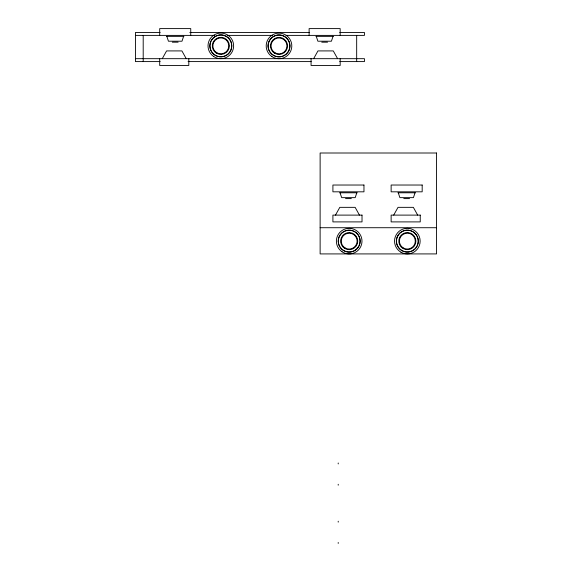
<?xml version="1.0" encoding="UTF-8"?>
<svg xmlns="http://www.w3.org/2000/svg" width="572" height="572" viewBox="0 0 572 572"><rect width="100%" height="100%" fill="white"/><g stroke="black" fill="none" stroke-linecap="round" stroke-linejoin="round"><path stroke-width="0.86" d="M183.598 36.365L181.989 41.213L168.447 41.213L166.838 36.365M333.026 36.365L331.424 41.213L317.882 41.213L316.273 36.365M356.814 192.785L355.205 197.64L341.663 197.64L340.054 192.785M415.036 192.785L413.427 197.64L399.885 197.64L398.276 192.785M162.262 58.68L166.581 50.915L181.91 50.915L186.236 58.68M313.635 58.68L317.953 50.915L333.283 50.915L337.609 58.68M335.478 215.108L339.804 207.343L355.133 207.343L359.452 215.108M393.693 215.108L398.019 207.343L413.349 207.343L417.674 215.108M160.167 32.482L135.435 32.482L135.435 61.59L160.167 61.59M189.79 32.482L309.33 32.482M339.704 32.482L364.435 32.482L364.435 35.392L286.107 35.392M135.435 35.392L214.65 35.392M227.155 35.392L272.708 35.392M166.495 36.365L183.948 36.365M315.923 36.365L333.376 36.365M172.322 42.185L178.114 42.185M321.757 42.185L327.549 42.185M135.435 58.68L364.435 58.68L364.435 61.59L339.704 61.59M188.066 61.59L311.175 61.59M339.711 192.785L357.164 192.785M397.926 192.785L415.379 192.785M345.538 198.606L351.33 198.606M403.761 198.606L409.552 198.606M320.127 227.72L436.565 227.72M356.671 35.392L356.671 61.59M340.176 35.392L340.176 28.6L309.123 28.6L309.123 35.392M340.176 58.68L340.176 65.473L311.068 65.473L311.068 58.68M338.216 463.005L338.216 463.913M338.216 484.277L338.216 485.178M338.216 521.228L338.216 522.129M338.216 542.492L338.216 543.4M190.741 35.392L190.741 28.6L159.695 28.6L159.695 35.392M188.803 58.68L188.803 65.473L159.695 65.473L159.695 58.68M143.2 35.392L143.2 61.59M436.565 153.003L320.127 153.003L320.127 253.918L436.565 253.918L436.565 153.003M363.964 185.028L332.911 185.028L332.911 191.82L363.964 191.82L363.964 185.028M422.179 185.028L391.134 185.028L391.134 191.82L422.179 191.82L422.179 185.028M362.019 215.108L332.911 215.108L332.911 221.9L362.019 221.9L362.019 215.108M420.241 215.108L391.134 215.108L391.134 221.9L420.241 221.9L420.241 215.108M401.901 250.522A10.868 10.868 0 0 0 418.211 241.105A10.868 10.868 0 0 0 401.901 231.696A10.868 10.868 0 0 0 401.901 250.522M403.067 248.505A8.537 8.537 0 0 0 415.88 241.105A8.537 8.537 0 0 0 403.067 233.712A8.537 8.537 0 0 0 403.067 248.505M400.936 252.202A12.813 12.813 0 0 0 420.148 241.105A12.813 12.813 0 0 0 400.936 230.015A12.813 12.813 0 0 0 400.936 252.202M401.83 250.643A11.011 11.011 0 0 0 418.346 241.105A11.011 11.011 0 0 0 401.83 231.574A11.011 11.011 0 0 0 401.83 250.643M403.36 247.998A7.958 7.958 0 0 0 415.293 241.105A7.958 7.958 0 0 0 403.36 234.22A7.958 7.958 0 0 0 403.36 247.998M343.743 250.543A10.868 10.868 0 0 0 360.053 241.127A10.868 10.868 0 0 0 343.743 231.717A10.868 10.868 0 0 0 343.743 250.543M344.909 248.527A8.537 8.537 0 0 0 357.722 241.127A8.537 8.537 0 0 0 344.909 233.733A8.537 8.537 0 0 0 344.909 248.527M342.092 251.802A12.813 12.813 0 0 0 361.969 241.935A12.813 12.813 0 0 0 343.486 229.658A12.813 12.813 0 0 0 342.092 251.802M343.672 250.665A11.011 11.011 0 0 0 360.188 241.127A11.011 11.011 0 0 0 343.672 231.596A11.011 11.011 0 0 0 343.672 250.665M345.202 248.019A7.958 7.958 0 0 0 357.135 241.127A7.958 7.958 0 0 0 345.202 234.241A7.958 7.958 0 0 0 345.202 248.019M215.387 55.284A10.868 10.868 0 0 0 231.696 45.867A10.868 10.868 0 0 0 215.387 36.458A10.868 10.868 0 0 0 215.387 55.284M216.552 53.267A8.537 8.537 0 0 0 229.365 45.867A8.537 8.537 0 0 0 216.552 38.474A8.537 8.537 0 0 0 216.552 53.267M213.735 56.542A12.813 12.813 0 0 0 233.612 46.675A12.813 12.813 0 0 0 215.129 34.392A12.813 12.813 0 0 0 213.735 56.542M215.322 55.405A11.011 11.011 0 0 0 231.839 45.867A11.011 11.011 0 0 0 215.322 36.336A11.011 11.011 0 0 0 215.322 55.405M216.845 52.76A7.958 7.958 0 0 0 228.779 45.867A7.958 7.958 0 0 0 216.845 38.982A7.958 7.958 0 0 0 216.845 52.76M273.566 55.327A10.868 10.868 0 0 0 289.868 45.91A10.868 10.868 0 0 0 273.566 36.501A10.868 10.868 0 0 0 273.566 55.327M274.732 53.31A8.537 8.537 0 0 0 287.537 45.91A8.537 8.537 0 0 0 274.732 38.517A8.537 8.537 0 0 0 274.732 53.31M271.914 56.585A12.813 12.813 0 0 0 291.784 46.718A12.813 12.813 0 0 0 273.302 34.442A12.813 12.813 0 0 0 271.914 56.585M273.495 55.448A11.011 11.011 0 0 0 290.011 45.91A11.011 11.011 0 0 0 273.495 36.379A11.011 11.011 0 0 0 273.495 55.448M275.025 52.803A7.958 7.958 0 0 0 286.958 45.91A7.958 7.958 0 0 0 275.025 39.025A7.958 7.958 0 0 0 275.025 52.803"/></g></svg>
